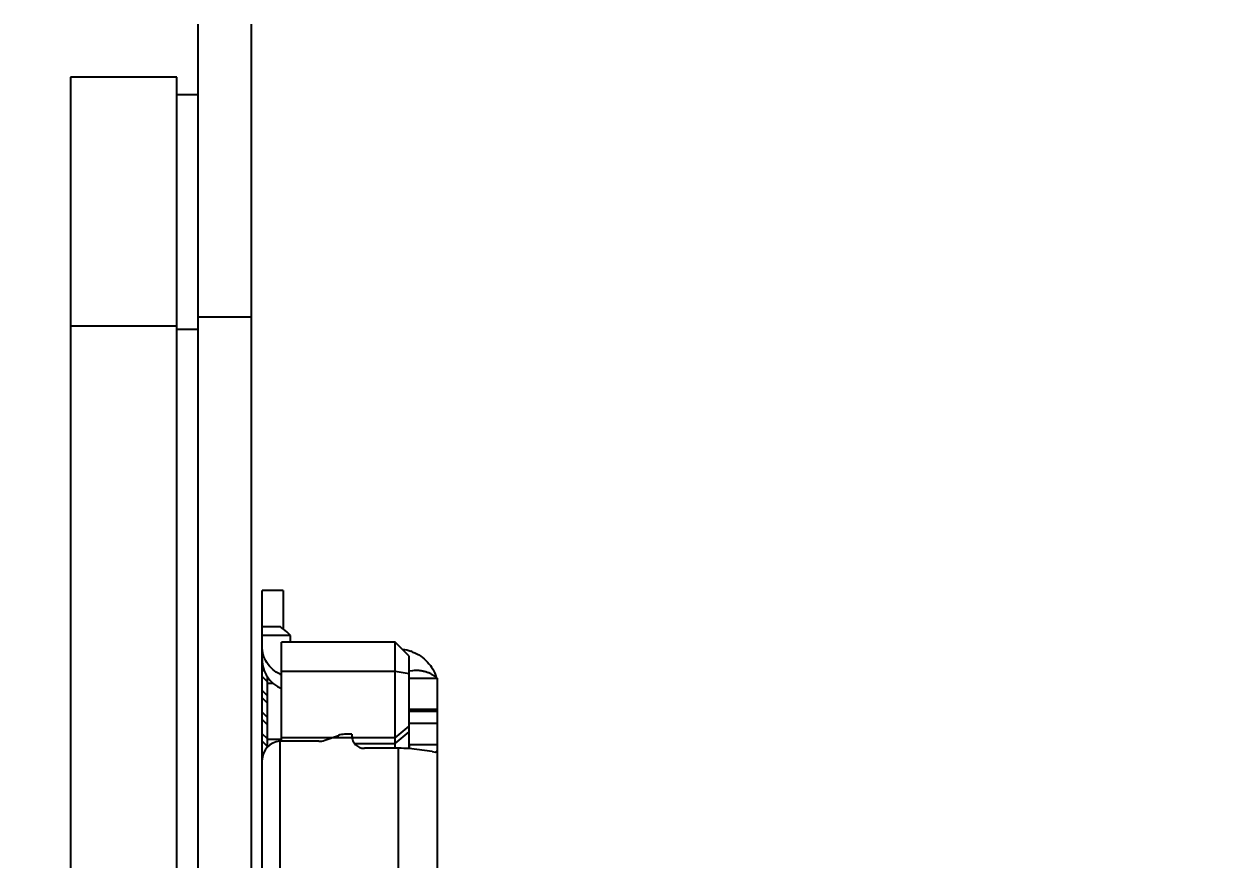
# Model space of a CAD drawing. Header units: millimetres. Extents: x -28 to 350, y 32 to 299.
# Drawn here: x 196.924 to 200.319, y 210.672 to 213.029 of the extents above; entities that cross this region are included whole.
import ezdxf

# ---------------------------------------------------------------- set-up
doc = ezdxf.new("R2010")
doc.units = ezdxf.units.MM
doc.header["$LTSCALE"] = 19.36
doc.header["$PDMODE"] = 3
doc.header["$PDSIZE"] = 6
doc.layers.get('0').update_dxf_attribs({"linetype": 'CONTINUOUS'})
doc.layers.get('Defpoints').update_dxf_attribs({"linetype": 'CONTINUOUS'})
doc.layers.add('00-SOLID_2', color=7, linetype='CONTINUOUS')
doc.layers.add('備註', color=1, linetype='CONTINUOUS', lineweight=20)
doc.styles.get("Standard").update_dxf_attribs({"font": 'simplex.shx', "width": 0.56})
doc.dimstyles.get("Standard").update_dxf_attribs({"dimtxt": 2, "dimasz": 2, "dimexe": 2, "dimexo": 0.35, "dimtad": 1, "dimzin": 0, "dimdsep": 46, "dimtxsty": 'Standard', "dimcen": 0.09, "dimazin": 0, "dimtol": 1, "dimtp": 0.01, "dimtm": 0.01, "dimtfac": 1, "dimtofl": 0, "dimtmove": 0, "dimatfit": 3, "dimfxl": 1, "dimtolj": 1, "dimtzin": 0, "dimarcsym": 0})

# ---------------------------------------------------------------- blocks, each defined once
blk = doc.blocks.new('*D67')
at = {"layer": 'Defpoints', "color": 0}
for p in [(197.9642, 207.5744), (198.9222, 207.5744), (199.4722, 207.1804), (187.8159, 200.8446), (199.4722, 140.5983)]:
    blk.add_point(p, dxfattribs=at)
at = {"layer": '備註', "color": 0, "lineweight": -2}
for p, q in [((186.1612, 209.5688), (189.3971, 231.1644)), ((197.6142, 207.5744), (184.0127, 207.5744))]:
    blk.add_line(p, q, dxfattribs=at)
for start, end in [(171.47838, 180), (188.52162, 261.47838)]:
    blk.add_arc((199.4722, 207.5744), 13.4596, start, end, dxfattribs=at)
at = {"layer": '備註', "color": 0}
for points in [[(186.4937, 205.6047), (185.8288, 205.5551), (186.0127, 207.5744)], [(197.453, 193.931), (197.5025, 194.5958), (199.4722, 194.1148)]]:
    blk.add_solid(points, dxfattribs=at)
at = {"layer": '備註', "color": 0, "insert": (191.4112, 219.8224), "char_height": 2, "attachment_point": 5, "rotation": 261.4784}
blk.add_mtext('{\\H2x;(\\A1;90.00%%d%%P30%%D\\Fsimplex.shx|c1;)}', dxfattribs=at)
blk = doc.blocks.new('*D68')
at = {"layer": 'Defpoints', "color": 0}
for p in [(212.3169, 216.2395), (197.5642, 213.029), (197.5642, 208.116), (197.9642, 207.7221), (198.9222, 207.7221)]:
    blk.add_point(p, dxfattribs=at)
at = {"layer": '備註', "color": 0, "lineweight": -2}
for p, q in [((197.5642, 213.379), (197.5642, 226.757)), ((199.2722, 207.7221), (216.5991, 207.7221))]:
    blk.add_line(p, q, dxfattribs=at)
for start, end in [(96.73073, 103.46147), (346.53853, 353.26927)]:
    blk.add_arc((197.5642, 207.7221), 17.0349, start, end, dxfattribs=at)
at = {"layer": '備註', "color": 0}
for points in [[(195.5872, 224.3068), (195.5481, 224.9724), (197.5642, 224.757)], [(214.8145, 205.706), (214.149, 205.7451), (214.5991, 207.7221)]]:
    blk.add_solid(points, dxfattribs=at)
at = {"layer": '備註', "color": 0, "insert": (212.2066, 222.3645), "char_height": 2, "attachment_point": 5, "rotation": 315}
blk.add_mtext('{\\H2x;(\\A1;90.00%%d\\Fsimplex.shx|c1;%%P30%%D)}', dxfattribs=at)

msp = doc.modelspace()

# ---------------------------------------------------------------- linework, layer by layer
at = {"color": 7, "linetype": 'Continuous'}
for p, q in [((197.0542, 212.8793), (197.0542, 206.8999)), ((197.3542, 212.8793), (197.0542, 212.8793)), ((197.3542, 206.8999), (197.3542, 212.8793)), ((197.4142, 212.8293), (197.3542, 212.8293)), ((197.3542, 212.1769), (197.0542, 212.1769)), ((197.4142, 212.1682), (197.3542, 212.1682)), ((197.5942, 210.2381), (197.5942, 211.4321)), ((197.6542, 211.4321), (197.5942, 211.4321)), ((197.6542, 211.4321), (197.6542, 211.3235)), ((197.6447, 211.3299), (197.5942, 211.3299)), ((197.6742, 211.3052), (197.5942, 211.3052)), ((197.6742, 211.2864), (197.6742, 211.3052)), ((197.6492, 211.0068), (197.6492, 211.2864)), ((197.9692, 211.2864), (197.6492, 211.2864)), ((197.9692, 210.9871), (197.9692, 211.2864)), ((198.0092, 211.2464), (197.9692, 211.2864)), ((198.0092, 210.9863), (198.0092, 211.2464)), ((197.6009, 211.2039), (197.5942, 211.2105)), ((197.9692, 211.2038), (197.6492, 211.2038)), ((198.0092, 211.1968), (197.9692, 211.2038)), ((198.0186, 211.2058), (198.0092, 211.2045)), ((197.5942, 211.1897), (197.6092, 211.1749)), ((197.6092, 210.9898), (197.6092, 211.1885)), ((197.6268, 211.1697), (197.6092, 211.1697)), ((198.0092, 211.1852), (198.0892, 211.1852)), ((198.0892, 210.2735), (198.0892, 211.1852)), ((197.6092, 211.135), (197.5942, 211.1498)), ((197.5942, 211.1289), (197.6084, 211.115)), ((198.0892, 211.0966), (198.0092, 211.0966)), ((198.0092, 211.0914), (198.0892, 211.0914)), ((197.6092, 211.0742), (197.5942, 211.089)), ((197.5942, 211.0681), (197.6084, 211.0542)), ((198.0892, 211.0566), (198.0092, 211.0566)), ((197.6092, 211.0134), (197.5942, 211.0282)), ((197.771, 211.0098), (197.8094, 211.0235)), ((197.8477, 211.0265), (197.8265, 211.0265)), ((197.8477, 211.0265), (197.8477, 211.0216)), ((197.9692, 211.0166), (198.0092, 211.0491)), ((197.9692, 211.001), (198.0092, 211.0335)), ((197.5942, 211.0074), (197.6084, 210.9934)), ((197.6492, 211.0121), (197.6092, 211.0121)), ((197.6442, 211.0068), (197.6442, 210.5596)), ((197.7539, 211.0068), (197.6442, 211.0068)), ((197.9692, 211.0166), (197.6492, 211.0166)), ((197.8549, 211.001), (197.9692, 211.001)), ((198.0092, 210.9975), (198.0892, 210.9975)), ((198.0092, 210.9975), (198.0092, 210.9863)), ((197.5958, 210.9658), (197.5942, 210.9674)), ((197.9792, 210.9871), (197.8827, 210.9871)), ((197.9792, 210.5932), (197.9792, 210.9871)), ((198.0735, 210.9778), (198.0093, 210.9864)), ((198.0735, 210.9778), (198.0825, 210.9764))]:
    msp.add_line(p, q, dxfattribs=at)
for centre, radius, start, end in [((197.9792, 211.154), 0.1117, 72.2848, 83.9558), ((197.9794, 211.1547), 0.1111, 69.0659, 72.2657), ((197.684, 211.2777), 0.0907, 244.539, 247.4081), ((197.9651, 211.1525), 0.1248, 15.2036, 16.0587), ((197.8265, 210.9758), 0.0507, 89.9981, 109.7041), ((197.7539, 211.0575), 0.0507, 269.9981, 289.7041), ((197.9796, 210.3806), 0.6065, 87.1897, 90.0348)]:
    msp.add_arc(centre, radius, start, end, dxfattribs=at)
for centre, major_axis, ratio, start_param, end_param in [((197.6742, 211.2999), (0.0299, -0.0299), 0.087489, 1.658063, 3.054326), ((197.6442, 210.9575), (0.0395, 0.0329), 0.930873, 0.910554, 2.48135)]:
    msp.add_ellipse(centre, major_axis=major_axis, ratio=ratio, start_param=start_param, end_param=end_param, dxfattribs=at)
for points, knots in [([(197.645, 211.1958), (197.6375, 211.1994), (197.6234, 211.2087), (197.607, 211.2279), (197.5966, 211.2507), (197.5942, 211.2674), (197.5942, 211.2756)], [0, 0, 0, 0, 0.251413, 0.501769, 0.751155, 1, 1, 1, 1]), ([(197.5942, 211.2374), (197.5942, 211.2288), (197.5968, 211.2114), (197.6082, 211.1877), (197.626, 211.1682), (197.6411, 211.1591), (197.6492, 211.1558)], [0, 0, 0, 0, 0.248768, 0.498127, 0.748519, 1, 1, 1, 1]), ([(198.019, 211.2584), (198.0269, 211.2554), (198.042, 211.2476), (198.0613, 211.231), (198.0762, 211.2106), (198.0827, 211.195), (198.085, 211.187)], [0, 0, 0, 0, 0.251235, 0.501655, 0.751187, 1, 1, 1, 1]), ([(198.085, 211.187), (198.0849, 211.1871), (198.0847, 211.1874), (198.084, 211.1878), (198.0833, 211.1884), (198.0824, 211.189), (198.0816, 211.1897), (198.0806, 211.1903), (198.0794, 211.1911), (198.0779, 211.1922), (198.076, 211.1933), (198.0735, 211.1948), (198.0703, 211.1966), (198.0663, 211.1986), (198.0608, 211.2007), (198.0538, 211.203), (198.0465, 211.2046), (198.0407, 211.2056), (198.0348, 211.2062), (198.0274, 211.2063), (198.0215, 211.2061), (198.0186, 211.2058)], [0, 0, 0, 0, 0.00773, 0.015662, 0.031175, 0.04666, 0.062244, 0.077862, 0.093463, 0.124617, 0.15577, 0.186958, 0.249347, 0.311762, 0.374235, 0.499248, 0.62437, 0.686965, 0.749566, 0.874786, 1, 1, 1, 1]), ([(197.8477, 211.0216), (197.8477, 211.0171), (197.8495, 211.008), (197.8573, 210.9965), (197.8689, 210.9889), (197.8781, 210.9871), (197.8827, 210.9871)], [0, 0, 0, 0, 0.248251, 0.4975, 0.748213, 1, 1, 1, 1]), ([(198.0825, 210.9764), (198.0837, 210.9765), (198.0857, 210.977), (198.0875, 210.9788), (198.0884, 210.9808), (198.0889, 210.9836), (198.0892, 210.9873), (198.0892, 210.992), (198.0892, 210.9956), (198.0892, 210.9975)], [0, 0, 0, 0, 0.153726, 0.226299, 0.310723, 0.419825, 0.565508, 0.759162, 1, 1, 1, 1])]:
    msp.add_open_spline(points, degree=3, knots=knots, dxfattribs=at)
at = {"layer": '00-SOLID_2', "color": 7, "linetype": 'Continuous'}
for p, q in [((197.4142, 205.7544), (197.4142, 213.029)), ((197.5642, 208.116), (197.5642, 213.029)), ((197.5642, 212.203), (197.4142, 212.203))]:
    msp.add_line(p, q, dxfattribs=at)

# ---------------------------------------------------------------- dimensions: what is measured, and where the dimension line sits
at = {"layer": '備註'}
for base, line1, line2, text, picture, middle in [((187.8159, 200.8446), ((198.9222, 207.5744), (197.9642, 207.5744)), ((199.4722, 140.5983), (199.4722, 207.1804)), '{\\H2x;(<>%%P30%%D\\Fsimplex.shx|c1;)}', '*D67', (191.4112, 219.8224)), ((212.3169, 216.2395), ((197.5642, 208.116), (197.5642, 213.029)), ((198.9222, 207.7221), (197.9642, 207.7221)), '{\\H2x;(<>\\Fsimplex.shx|c1;%%P30%%D)}', '*D68', (212.2066, 222.3645))]:
    dim = msp.add_angular_dim_2l(base=base, line1=line1, line2=line2, text=text, dimstyle='Standard', override={"dimtol": 0}, dxfattribs=at)
    dim.commit()
    dim.dimension.update_dxf_attribs({"geometry": picture, "text_midpoint": middle})

doc.saveas('drawing.dxf')
